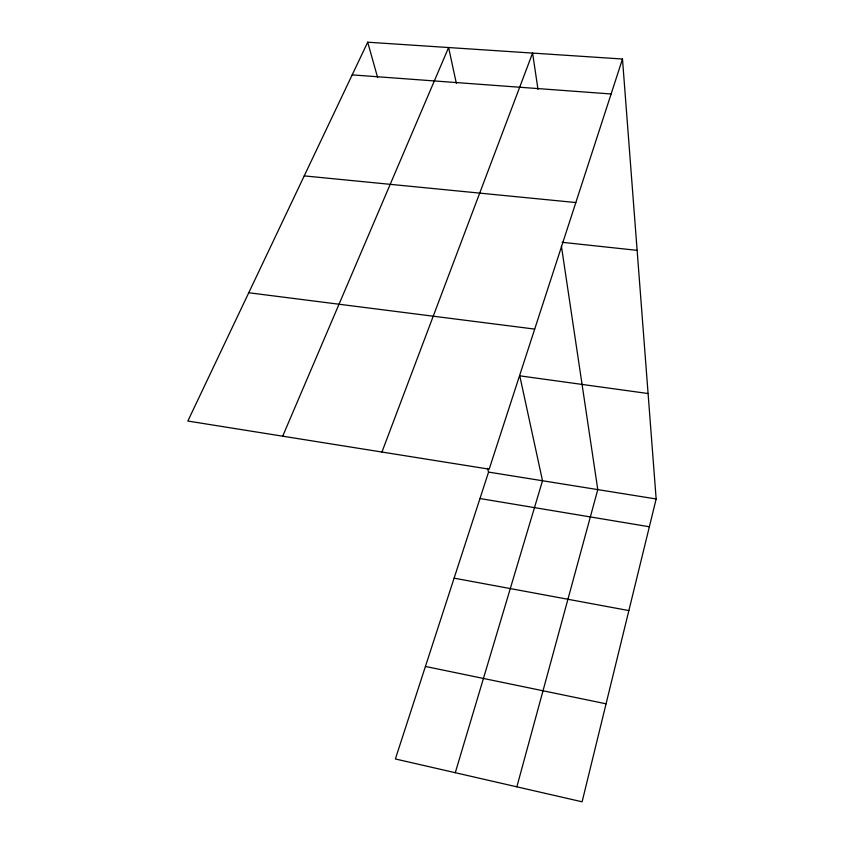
<?xml version="1.0" encoding="UTF-8"?>
<svg xmlns="http://www.w3.org/2000/svg" width="844" height="844" viewBox="0 0 844 844"><rect width="100%" height="100%" fill="white"/><g stroke="black" fill="none" stroke-linecap="round" stroke-linejoin="round"><path stroke-width="1.27" d="M622.482 59.017L489.172 469.169L187.843 421.04L367.699 42.2L622.482 59.017L656.157 498.973L582.107 801.8L395.372 758.967L488.56 472.091L487.505 468.314M516.855 786.83L597.784 489.604L561.397 246.047M455.275 772.703L542.513 480.742L519.767 375.833L648.086 393.526M381.942 452.046L532.575 53.077L537.997 89.38M282.687 436.19L448.597 47.538L456.372 83.387M352.18 74.884L611.119 93.979M304.23 175.89L575.83 202.549M562.115 242.302L637.125 250.351M248.748 292.752L534.695 329.097M488.56 472.091L656.157 498.973M479.972 498.54L649.363 526.761M454.104 578.151L628.864 610.581M425.418 666.443L606.066 703.812M367.699 42.2L377.648 77.595"/></g></svg>
